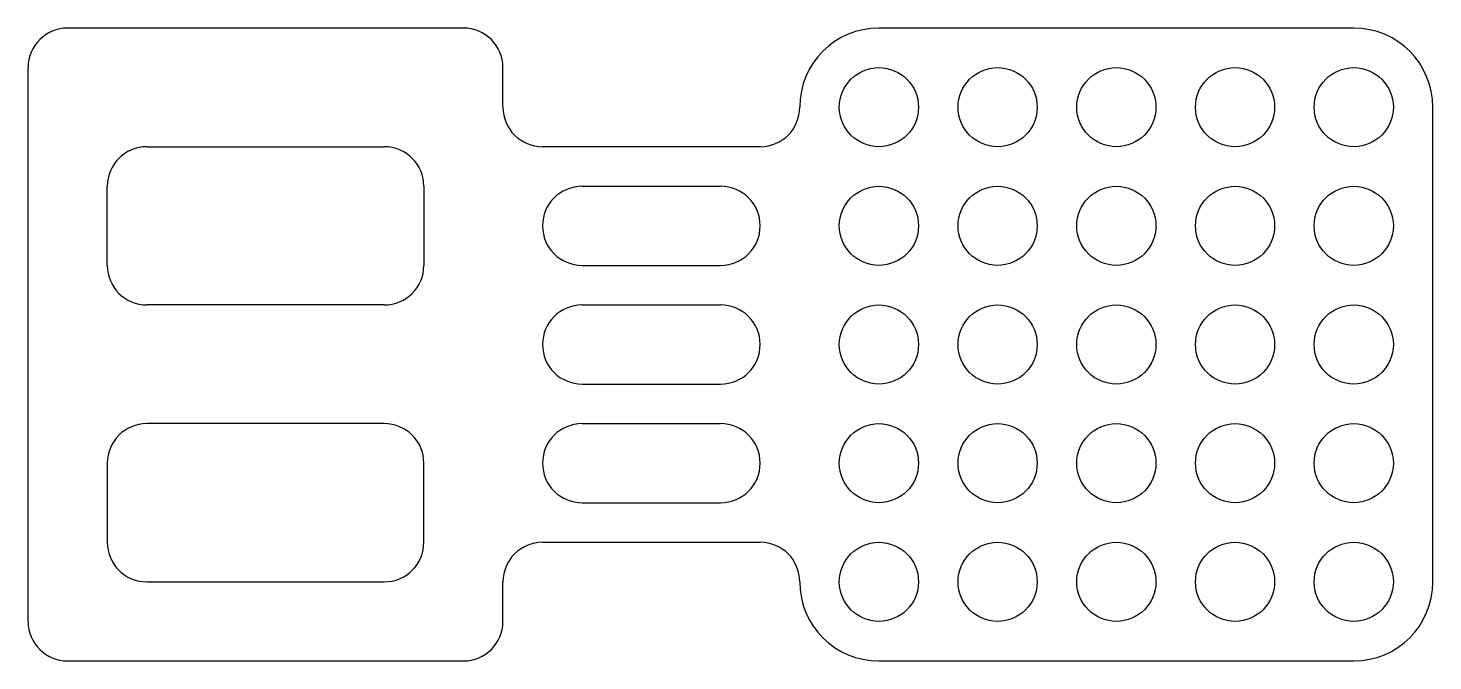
# Model space of a CAD drawing. Header units: centimetres. Extents: x 18.9 to 44.7, y 7.6 to 19.2.
import ezdxf

# ---------------------------------------------------------------- set-up
doc = ezdxf.new("R2010")
doc.units = ezdxf.units.CM
for name, color, linetype in [('Cercuri', 4, 'Continuous'), ('Contur', 1, 'Continuous'), ('Dreptunghiuri', 2, 'Continuous'), ('Oval', 3, 'Continuous')]:
    doc.layers.add(name, color=color, linetype=linetype)

msp = doc.modelspace()

# ---------------------------------------------------------------- linework, layer by layer
at = {"layer": 'Cercuri'}
for centre in [(34.535, 17.765), (36.721, 17.765), (38.908, 17.765), (41.094, 17.765), (43.28, 17.765), (34.535, 15.579), (36.721, 15.579), (38.908, 15.579), (41.094, 15.579), (43.28, 15.579), (34.535, 13.392), (36.721, 13.392), (38.908, 13.392), (41.094, 13.392), (43.28, 13.392), (34.535, 11.206), (36.721, 11.206), (38.908, 11.206), (41.094, 11.206), (43.28, 11.206), (34.535, 9.02), (36.721, 9.02), (38.908, 9.02), (41.094, 9.02), (43.28, 9.02)]:
    msp.add_circle(centre, 0.729, dxfattribs=at)
at = {"layer": 'Contur'}
for p, q in [((26.883, 19.222), (19.596, 19.222)), ((26.883, 19.222), (26.883, 19.222)), ((43.28, 19.222), (34.535, 19.222)), ((18.867, 8.291), (18.867, 18.494)), ((27.612, 17.765), (27.612, 18.494)), ((33.078, 17.765), (33.078, 17.765)), ((44.737, 9.02), (44.737, 17.765)), ((32.349, 17.036), (28.341, 17.036)), ((28.341, 9.749), (32.349, 9.749)), ((27.612, 8.291), (27.612, 9.02)), ((19.596, 7.563), (26.883, 7.563)), ((34.535, 7.563), (43.28, 7.563))]:
    msp.add_line(p, q, dxfattribs=at)
for centre, radius, start, end in [((19.596, 18.494), 0.729, 90, 180), ((26.883, 18.494), 0.729, 0, 90), ((34.535, 17.765), 1.457, 90, 180), ((43.28, 17.765), 1.457, 0, 90), ((28.341, 17.765), 0.729, 180, 270), ((32.349, 17.765), 0.729, 270, 0), ((28.341, 9.02), 0.729, 90, 180), ((32.349, 9.02), 0.729, 0, 90), ((34.535, 9.02), 1.457, 180, 270), ((43.28, 9.02), 1.457, 270, 0), ((19.596, 8.291), 0.729, 180, 270), ((26.883, 8.291), 0.729, 270, 0)]:
    msp.add_arc(centre, radius, start, end, dxfattribs=at)
at = {"layer": 'Dreptunghiuri'}
for p, q in [((21.054, 17.036), (25.426, 17.036)), ((20.325, 14.85), (20.325, 16.307)), ((26.155, 16.307), (26.155, 14.85)), ((25.426, 14.121), (21.054, 14.121)), ((25.426, 11.935), (21.054, 11.935)), ((20.325, 11.206), (20.325, 9.749)), ((26.155, 9.749), (26.155, 11.206)), ((21.054, 9.02), (25.426, 9.02))]:
    msp.add_line(p, q, dxfattribs=at)
for centre, start, end in [((21.054, 16.307), 90, 180), ((25.426, 16.307), 0, 90), ((21.054, 14.85), 180, 270), ((25.426, 14.85), 270, 0), ((21.054, 11.206), 90, 180), ((25.426, 11.206), 0, 90), ((21.054, 9.749), 180, 270), ((25.426, 9.749), 270, 0)]:
    msp.add_arc(centre, 0.729, start, end, dxfattribs=at)
at = {"layer": 'Oval'}
for p, q in [((29.07, 16.307), (31.62, 16.307)), ((29.07, 14.85), (31.62, 14.85)), ((29.07, 14.121), (31.62, 14.121)), ((29.07, 12.664), (31.62, 12.664)), ((29.07, 11.935), (31.62, 11.935)), ((29.07, 10.478), (31.62, 10.478))]:
    msp.add_line(p, q, dxfattribs=at)
for centre, start, end in [((29.07, 15.579), 90, 270), ((31.62, 15.579), 270, 90), ((29.07, 13.392), 90, 270), ((31.62, 13.392), 270, 90), ((29.07, 11.206), 90, 270), ((31.62, 11.206), 270, 90)]:
    msp.add_arc(centre, 0.729, start, end, dxfattribs=at)

doc.saveas('drawing.dxf')
